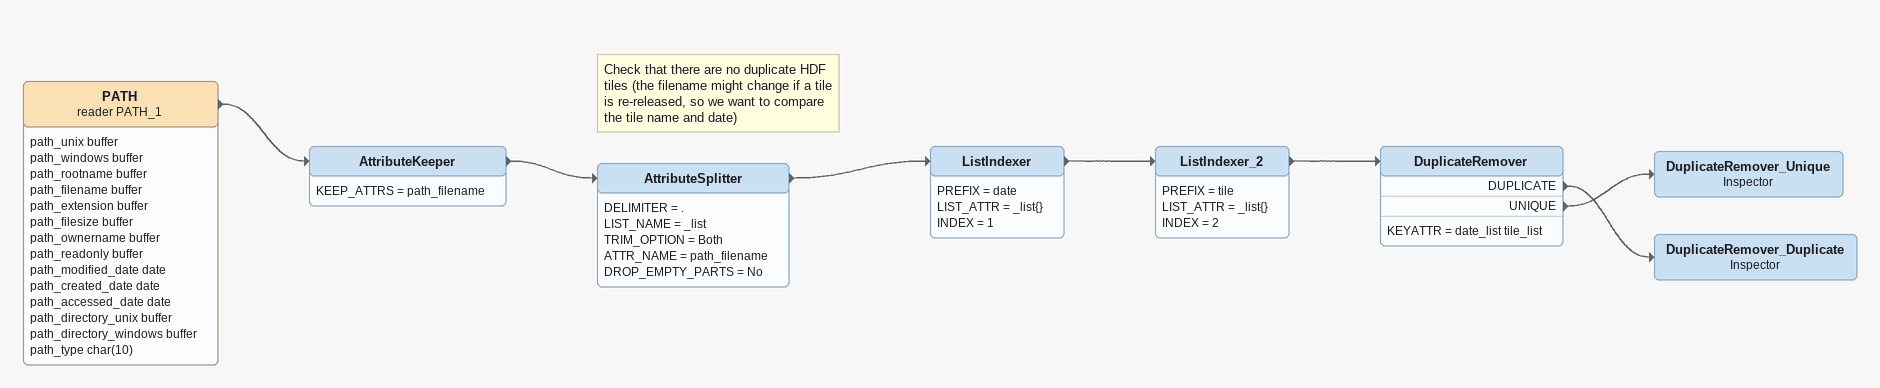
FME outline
PATH (reader PATH_1)
    attributes: path_unix buffer, path_windows buffer, path_rootname buffer, path_filename buffer, path_extension buffer, path_filesize buffer, path_ownername buffer, path_readonly buffer, path_modified_date date, path_created_date date, path_accessed_date date, path_directory_unix buffer, path_directory_windows buffer, path_type char(10)
    -> AttributeKeeper
AttributeKeeper
    KEEP_ATTRS = path_filename
    -> AttributeSplitter
Note: Check that there are no duplicate HDF tiles (the filename might change if a tile is re-released, so we want to compare the tile name and date)
AttributeSplitter
    DELIMITER = .
    LIST_NAME = _list
    TRIM_OPTION = Both
    ATTR_NAME = path_filename
    DROP_EMPTY_PARTS = No
    -> ListIndexer
ListIndexer
    PREFIX = date
    LIST_ATTR = _list{}
    INDEX = 1
    -> ListIndexer_2
ListIndexer_2
    PREFIX = tile
    LIST_ATTR = _list{}
    INDEX = 2
    -> DuplicateRemover
DuplicateRemover
    KEYATTR = date_list tile_list
    DUPLICATE -> DuplicateRemover_Duplicate
    UNIQUE -> DuplicateRemover_Unique
DuplicateRemover_Unique: Inspector
DuplicateRemover_Duplicate: Inspector
